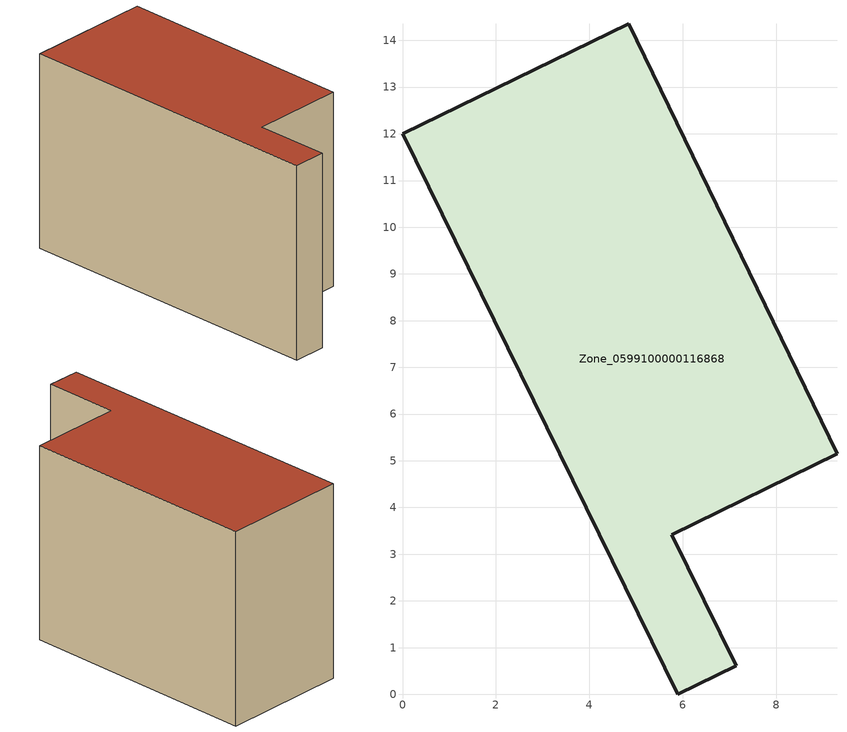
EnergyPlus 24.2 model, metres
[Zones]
Zone_0599100000116868
 floor ground (C_G): 0,12 4.84,14.36 9.3,5.15 5.76,3.42 7.14,0.61 5.89,0 z0
 wall outside (C_F): 5.89,0 7.14,0.61 5.76,3.42 9.3,5.15 4.84,14.36 0,12 5.89,0 z0:8.3
 roof outside (C_R): 4.84,14.36 0,12 5.89,0 7.14,0.61 5.76,3.42 9.3,5.15 z8.3
[BUILDING]
Pand.0599100000116868: North Axis=0; Terrain=City; Loads Convergence Tolerance Value=0.04; Temperature Convergence Tolerance Value=0.4; Solar Distribution=FullExterior; Maximum Number of Warmup Days=25; Minimum Number of Warmup Days=1
[Site:Location]
Rotterdam.The.Hague.AP_ZH_NLD Design_Conditions: Latitude=51.96; Longitude=4.45; Time Zone=1; Elevation=-4.5
[SITE:GROUNDTEMPERATURE:BUILDINGSURFACE]
18, 18, 18, 18, 18, 18, 18, 18, 18, 18, 18, 18
[MATERIAL] Thermal Absorptance=0.9; Solar Absorptance=0.7; Visible Absorptance=0.7
Name | Roughness | Thickness | Conductivity | Density | Specific Heat
G.TC.1946-1964 | MediumSmooth | 0.15 | 1 | 540 | 1210
F.TC.1946-1964 | Rough | 0.3 | 0.857143 | 1920 | 840
R.TC.1946-1964 | MediumRough | 0.2 | 0.235294 | 1500 | 1000
[CONSTRUCTION]
C_G: G.TC.1946-1964
C_F: F.TC.1946-1964
C_R: R.TC.1946-1964
[ZONE]
Zone_0599100000116868: Type=1; Multiplier=1; Ceiling Height=Autocalculate; Volume=Autocalculate; Floor Area=autocalculate; Part of Total Floor Area=Yes
[ZONEINFILTRATION:DESIGNFLOWRATE]
Infil_Zone_0599100000116868: Zone or ZoneList or Space or SpaceList=Zone_0599100000116868; Schedule=AlwaysOn; Design Flow Rate Calculation Method=Flow/Area; Flow Rate per Floor Area=0.003; Constant Term Coefficient=1; Temperature Term Coefficient=0; Velocity Term Coefficient=0; Velocity Squared Term Coefficient=0
[HVACTEMPLATE:ZONE:IDEALLOADSAIRSYSTEM]
Zone_0599100000116868: Maximum Heating Supply Air Temperature=50; Minimum Cooling Supply Air Temperature=13; Maximum Heating Supply Air Humidity Ratio=0.0156; Minimum Cooling Supply Air Humidity Ratio=0.0077; Heating Limit=NoLimit; Cooling Limit=NoLimit; Dehumidification Control Type=ConstantSensibleHeatRatio; Cooling Sensible Heat Ratio=0.7; Dehumidification Setpoint=60; Humidification Control Type=None; Humidification Setpoint=30; Outdoor Air Method=None; Outdoor Air Flow Rate per Person=0.00944; Outdoor Air Flow Rate per Zone Floor Area=0; Outdoor Air Flow Rate per Zone=0; Demand Controlled Ventilation Type=None; Outdoor Air Economizer Type=NoEconomizer; Heat Recovery Type=None; Sensible Heat Recovery Effectiveness=0.7; Latent Heat Recovery Effectiveness=0.65
[ZONECONTROL:THERMOSTAT]
ThermostatControl_Zone_0599100000116868: Zone or ZoneList=Zone_0599100000116868; Control Type Schedule=DualSetpointControlType; Control 1=Thermostat_Zone_0599100000116868; Temperature Difference Between Cutout And Setpoint=0
[THERMOSTATSETPOINT:DUALSETPOINT]
Thermostat_Zone_0599100000116868: Heating Setpoint Temperature Schedule=HeatingSetpoint_Zone_0599100000116868; Cooling Setpoint Temperature Schedule=CoolingSetpoint_Zone_0599100000116868
[SCHEDULE:COMPACT]
HeatingSetpoint_Zone_0599100000116868: Through: 12/31, For: AllDays, Until: 24:00, 21
CoolingSetpoint_Zone_0599100000116868: Through: 12/31, For: AllDays, Until: 24:00, 24
DualSetpointControlType: Through: 12/31, For: AllDays, Until: 24:00, 4
AlwaysOn: Through: 12/31, For: AllDays, Until: 24:00, 1
